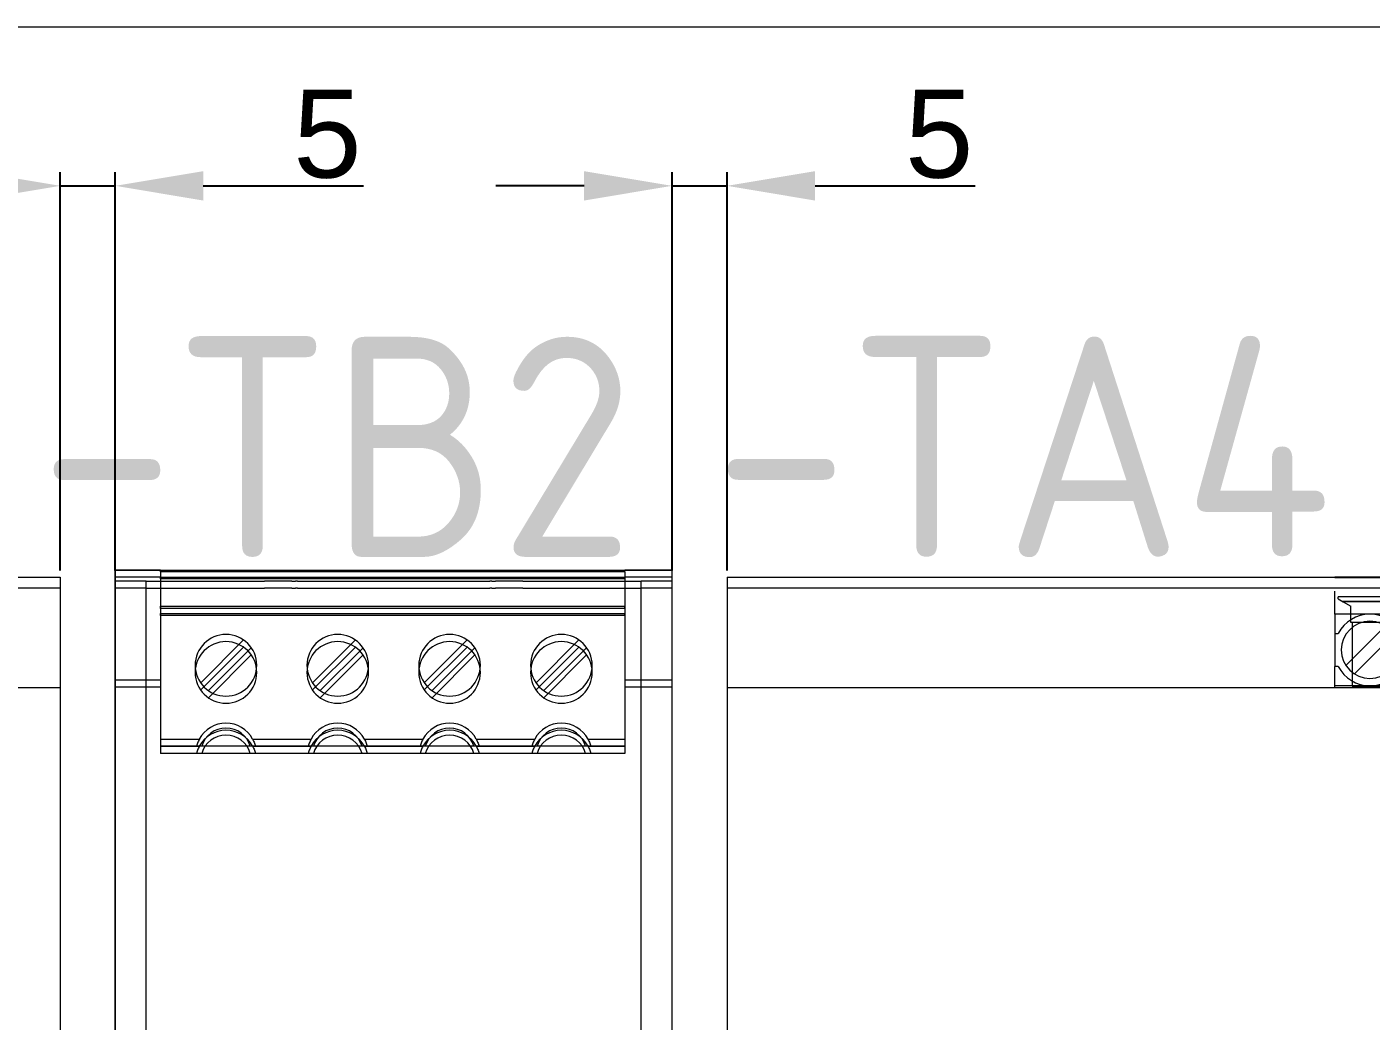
# Model space of a CAD drawing. Header units: millimetres. Extents: x 4134 to 7422, y 1400 to 3585.
# Drawn here: x 4723.1 to 4845.3, y 3290.5 to 3380.8 of the extents above; entities that cross this region are included whole.
import ezdxf
from ezdxf.enums import TextEntityAlignment as Align

# ---------------------------------------------------------------- set-up
doc = ezdxf.new("R2010")
doc.units = ezdxf.units.MM
doc.layers.add('000-PI-Oprema', color=30, linetype='Continuous', lineweight=5)
doc.layers.add('000-SI-Oprema', color=30, linetype='Continuous', lineweight=0)
doc.layers.add('002-PI-Kabelska kanalica', color=150, linetype='Continuous')
doc.styles.add('PI0', font='isocpeur.ttf', dxfattribs={"width": 0.9})
doc.styles.get("Standard").update_dxf_attribs({"font": 'arial.ttf'})
doc.dimstyles.new('ISO-25-lb', dxfattribs={"dimtxt": 8, "dimasz": 8, "dimexe": 1.25, "dimexo": 0.625, "dimtad": 1, "dimtxsty": 'Standard', "dimcen": 5, "dimadec": 0, "dimazin": 0, "dimtfac": 1, "dimtmove": 0, "dimatfit": 3, "dimfxl": 1, "dimarcsym": 0})

# ---------------------------------------------------------------- blocks, each defined once
blk = doc.blocks.new('*D633')
at = {"color": 0, "linetype": 'ByBlock', "lineweight": -2, "ltscale": 0.25, "transparency": 16777216}
for p, q in [((4726.13, 3331.4), (4726.13, 3367.59)), ((4731.13, 3331.4), (4731.13, 3367.59)), ((4718.13, 3366.34), (4710.13, 3366.34)), ((4726.13, 3366.34), (4731.13, 3366.34)), ((4739.13, 3366.34), (4753.68, 3366.34))]:
    blk.add_line(p, q, dxfattribs=at)
at = {"color": 0, "linetype": 'ByBlock', "ltscale": 0.25, "transparency": 16777216}
for points in [[(4718.13, 3367.67), (4718.13, 3365), (4726.13, 3366.34)], [(4739.13, 3367.67), (4739.13, 3365), (4731.13, 3366.34)]]:
    blk.add_solid(points, dxfattribs=at)
at = {"layer": 'Defpoints', "color": 0, "linetype": 'ByBlock', "ltscale": 0.25, "transparency": 16777216}
for p in [(4731.13, 3366.34), (4726.13, 3330.78), (4731.13, 3330.78)]:
    blk.add_point(p, dxfattribs=at)
at = {"color": 0, "linetype": 'ByBlock', "lineweight": 0, "ltscale": 0.25, "transparency": 16777216, "insert": (4750.41, 3371.03), "char_height": 8, "attachment_point": 5}
blk.add_mtext('5', dxfattribs=at)
blk = doc.blocks.new('*D634')
at = {"color": 0, "linetype": 'ByBlock', "lineweight": -2, "ltscale": 0.25, "transparency": 16777216}
for p, q in [((4781.73, 3331.4), (4781.73, 3367.59)), ((4786.73, 3331.4), (4786.73, 3367.59)), ((4773.73, 3366.34), (4765.73, 3366.34)), ((4781.73, 3366.34), (4786.73, 3366.34)), ((4794.73, 3366.34), (4809.28, 3366.34))]:
    blk.add_line(p, q, dxfattribs=at)
at = {"color": 0, "linetype": 'ByBlock', "ltscale": 0.25, "transparency": 16777216}
for points in [[(4773.73, 3367.67), (4773.73, 3365), (4781.73, 3366.34)], [(4794.73, 3367.67), (4794.73, 3365), (4786.73, 3366.34)]]:
    blk.add_solid(points, dxfattribs=at)
at = {"layer": 'Defpoints', "color": 0, "linetype": 'ByBlock', "ltscale": 0.25, "transparency": 16777216}
for p in [(4786.73, 3366.34), (4781.73, 3330.78), (4786.73, 3330.78)]:
    blk.add_point(p, dxfattribs=at)
at = {"color": 0, "linetype": 'ByBlock', "lineweight": 0, "ltscale": 0.25, "transparency": 16777216, "insert": (4806.01, 3371.03), "char_height": 8, "attachment_point": 5}
blk.add_mtext('5', dxfattribs=at)
blk = doc.blocks.new('QUINT_DIODE')
at = {"layer": '000-PI-Oprema', "color": 0, "linetype": 'ByBlock', "lineweight": 0}
for p, q in [((-50.6, 130.65), (-50.6, 130.65)), ((-46.5, 130.65), (-50.6, 130.65)), ((-50.6, 130.65), (-50.6, 120.65)), ((-50.6, 130.65), (-50.6, 130.65)), ((-46.5, 130), (-50.6, 130)), ((-50.6, 130), (-50.6, 120)), ((-50.6, 130), (-50.6, 130)), ((-50.6, 129.65), (-50.6, 129.65)), ((-47.8, 129.65), (-50.6, 129.65)), ((-50.6, 129.65), (-50.6, 129.65)), ((-47.8, 129.65), (-47.8, 129.65)), ((-47.8, 129.65), (-47.8, 129.65)), ((-47.8, 129.65), (-47.8, 129.65)), ((-47.8, 129.65), (-47.8, 129.65)), ((-47.8, 129.65), (-37.05, 129.65)), ((-47.8, 1.65), (-47.8, 129.65)), ((-46.5, 130.65), (-46.5, 130.65)), ((-46.5, 130.5), (-46.5, 130.65)), ((-46.5, 130.65), (-46.5, 130.65)), ((-46.5, 130.65), (-4.3, 130.65)), ((-46.5, 130.5), (-46.5, 130.5)), ((-46.5, 130.5), (-46.5, 127.36)), ((-46.5, 130.5), (-46.5, 130.5)), ((-4.3, 130.5), (-46.5, 130.5)), ((-46.5, 129.85), (-46.5, 130)), ((-46.5, 130), (-46.5, 130)), ((-46.5, 130), (-4.3, 130)), ((-46.5, 129.85), (-46.5, 129.85)), ((-46.5, 129.85), (-46.5, 126.71)), ((-46.5, 129.85), (-46.5, 129.85)), ((-4.3, 129.85), (-46.5, 129.85)), ((-45.12, 130.5), (-45.12, 130.5)), ((-45.12, 130.5), (-45.12, 130.5)), ((-45.12, 129.85), (-45.12, 129.85)), ((-40.8, 129.65), (-40.8, 129.65)), ((-38.55, 129.65), (-38.55, 129.65)), ((-37.05, 129.65), (-37.05, 129.65)), ((-37.05, 129.65), (-37.05, 129.65)), ((-34.55, 129.65), (-37.05, 129.65)), ((-37.05, 129.65), (-37.05, 129.65)), ((-35.96, 130.5), (-35.96, 130.5)), ((-35.96, 130.5), (-35.96, 130.5)), ((-35.96, 129.85), (-35.96, 129.85)), ((-34.96, 130.5), (-34.96, 130.5)), ((-34.96, 130.5), (-34.96, 130.5)), ((-34.96, 129.85), (-34.96, 129.85)), ((-34.55, 129.65), (-34.55, 129.65)), ((-34.55, 129.65), (-34.55, 129.65)), ((-34.55, 129.65), (-34.22, 129.65)), ((-34.55, 129.65), (-34.55, 129.65)), ((-34.05, 129.65), (-34.22, 129.65)), ((-34.05, 129.65), (-32.85, 129.65)), ((-32.85, 129.65), (-32.7, 129.65)), ((-32.8, 129.65), (-32.8, 129.65)), ((-32.7, 129.65), (-32.15, 129.65)), ((-32.15, 129.65), (-32.15, 129.65)), ((-32.15, 129.65), (-18.45, 129.65)), ((-26.55, 129.65), (-26.55, 129.65)), ((-26.05, 130.5), (-26.05, 130.5)), ((-26.05, 130.5), (-26.05, 130.5)), ((-26.05, 129.85), (-26.05, 129.85)), ((-24.8, 130.5), (-24.8, 130.5)), ((-24.8, 130.5), (-24.8, 130.5)), ((-24.8, 129.85), (-24.8, 129.85)), ((-24.05, 129.65), (-24.05, 129.65)), ((-18.45, 129.65), (-18.45, 129.65)), ((-18.45, 129.65), (-17.89, 129.65)), ((-17.89, 129.65), (-17.75, 129.65)), ((-17.8, 129.65), (-17.8, 129.65)), ((-17.75, 129.65), (-16.55, 129.65)), ((-16.38, 129.65), (-16.55, 129.65)), ((-16.38, 129.65), (-16.05, 129.65)), ((-16.05, 129.65), (-16.05, 129.65)), ((-13.55, 129.65), (-16.05, 129.65)), ((-16.05, 129.65), (-16.05, 129.65)), ((-16.05, 129.65), (-16.05, 129.65)), ((-15.64, 130.5), (-15.64, 130.5)), ((-15.64, 130.5), (-15.64, 130.5)), ((-15.64, 129.85), (-15.64, 129.85)), ((-14.64, 130.5), (-14.64, 130.5)), ((-14.64, 130.5), (-14.64, 130.5)), ((-14.64, 129.85), (-14.64, 129.85)), ((-13.55, 129.65), (-13.55, 129.65)), ((-13.55, 129.65), (-13.55, 129.65)), ((-13.55, 129.65), (-13.55, 129.65)), ((-13.55, 129.65), (-2.8, 129.65)), ((-12.05, 129.65), (-12.05, 129.65)), ((-9.8, 129.65), (-9.8, 129.65)), ((-5.73, 130.5), (-5.73, 130.5)), ((-5.73, 130.5), (-5.73, 130.5)), ((-5.73, 129.85), (-5.73, 129.85)), ((-4.3, 130.65), (-4.3, 130.65)), ((-4.3, 130.5), (-4.3, 130.65)), ((-4.3, 130.65), (-4.3, 130.65)), ((0, 130.65), (-4.3, 130.65)), ((-4.3, 130.5), (-4.3, 130.5)), ((-4.3, 130.5), (-4.3, 127.36)), ((-4.3, 130.5), (-4.3, 130.5)), ((-4.3, 129.85), (-4.3, 130)), ((-4.3, 130), (-4.3, 130)), ((0, 130), (-4.3, 130)), ((-4.3, 129.85), (-4.3, 129.85)), ((-4.3, 129.85), (-4.3, 126.71)), ((-4.3, 129.85), (-4.3, 129.85)), ((-2.8, 129.65), (-2.8, 129.65)), ((-2.8, 129.65), (-2.8, 129.65)), ((-2.8, 129.65), (-2.8, 129.65)), ((0, 129.65), (-2.8, 129.65)), ((-2.8, 129.65), (-2.8, 129.65)), ((-2.8, 1.65), (-2.8, 129.65)), ((0, 130.65), (0, 130.65)), ((0, 120.65), (0, 130.65)), ((0, 130.65), (0, 130.65)), ((0, 120.65), (0, 130.65)), ((0, 130), (0, 130)), ((0, 120), (0, 130)), ((0, 129.65), (0, 129.65)), ((0, 129.65), (0, 129.65)), ((-47.8, 129), (-50.6, 129)), ((-50.6, 129), (-50.6, 129)), ((-47.8, 129), (-47.8, 129)), ((-47.8, 129), (-47.8, 129)), ((-47.8, 129), (-47.8, 129)), ((-47.8, 1), (-47.8, 129)), ((-47.8, 129), (-47.8, 129)), ((-47.8, 129), (-37.05, 129)), ((-40.8, 129), (-40.8, 129)), ((-38.55, 129), (-38.55, 129)), ((-37.05, 129), (-37.05, 129)), ((-37.05, 129), (-37.05, 129)), ((-34.55, 129), (-37.05, 129)), ((-37.05, 129), (-37.05, 129)), ((-34.55, 129), (-34.55, 129)), ((-34.55, 129), (-34.55, 129)), ((-34.55, 129), (-34.22, 129)), ((-34.55, 129), (-34.55, 129)), ((-34.05, 129), (-34.22, 129)), ((-34.05, 129), (-32.85, 129)), ((-32.85, 129), (-32.7, 129)), ((-32.8, 129), (-32.8, 129)), ((-32.7, 129), (-32.15, 129)), ((-32.15, 129), (-32.15, 129)), ((-32.15, 129), (-18.45, 129)), ((-26.55, 129), (-26.55, 129)), ((-24.05, 129), (-24.05, 129)), ((-18.45, 129), (-18.45, 129)), ((-18.45, 129), (-17.89, 129)), ((-17.89, 129), (-17.75, 129)), ((-17.8, 129), (-17.8, 129)), ((-17.75, 129), (-16.55, 129)), ((-16.38, 129), (-16.55, 129)), ((-16.38, 129), (-16.05, 129)), ((-16.05, 129), (-16.05, 129)), ((-13.55, 129), (-16.05, 129)), ((-16.05, 129), (-16.05, 129)), ((-16.05, 129), (-16.05, 129)), ((-13.55, 129), (-13.55, 129)), ((-13.55, 129), (-13.55, 129)), ((-13.55, 129), (-13.55, 129)), ((-13.55, 129), (-2.8, 129)), ((-12.05, 129), (-12.05, 129)), ((-9.8, 129), (-9.8, 129)), ((-2.8, 129), (-2.8, 129)), ((-2.8, 129), (-2.8, 129)), ((-2.8, 129), (-2.8, 129)), ((0, 129), (-2.8, 129)), ((-2.8, 1), (-2.8, 129)), ((-2.8, 129), (-2.8, 129)), ((0, 129), (0, 129)), ((-46.5, 127.16), (-46.5, 127.36)), ((-46.5, 127.36), (-4.3, 127.36)), ((-4.3, 127.16), (-46.5, 127.16)), ((-46.5, 127.16), (-46.5, 120.65)), ((-4.3, 127.16), (-4.3, 127.36)), ((-4.3, 127.16), (-4.3, 120.65)), ((-46.5, 126.51), (-46.5, 126.71)), ((-46.5, 126.71), (-4.3, 126.71)), ((-4.3, 126.51), (-46.5, 126.51)), ((-46.5, 126.51), (-46.5, 120)), ((-4.3, 126.51), (-4.3, 126.71)), ((-4.3, 126.51), (-4.3, 120)), ((-38.94, 124.3), (-42.84, 120.41)), ((-38.94, 123.65), (-42.84, 119.76)), ((-38.24, 123.59), (-42.13, 119.7)), ((-38.94, 124.3), (-38.94, 124.3)), ((-38.94, 123.65), (-38.94, 123.65)), ((-38.24, 123.59), (-38.24, 123.59)), ((-28.78, 124.3), (-32.68, 120.41)), ((-28.78, 123.65), (-32.68, 119.76)), ((-28.08, 123.59), (-31.97, 119.7)), ((-28.78, 124.3), (-28.78, 124.3)), ((-28.78, 123.65), (-28.78, 123.65)), ((-28.08, 123.59), (-28.08, 123.59)), ((-18.62, 124.3), (-22.52, 120.41)), ((-18.62, 123.65), (-22.52, 119.76)), ((-17.92, 123.59), (-21.81, 119.7)), ((-18.62, 124.3), (-18.62, 124.3)), ((-18.62, 123.65), (-18.62, 123.65)), ((-17.92, 123.59), (-17.92, 123.59)), ((-8.46, 124.3), (-12.36, 120.41)), ((-8.46, 123.65), (-12.36, 119.76)), ((-7.76, 123.59), (-11.65, 119.7)), ((-8.46, 124.3), (-8.46, 124.3)), ((-8.46, 123.65), (-8.46, 123.65)), ((-7.76, 123.59), (-7.76, 123.59)), ((-38.24, 122.94), (-42.13, 119.05)), ((-38.24, 122.94), (-38.24, 122.94)), ((-28.08, 122.94), (-31.97, 119.05)), ((-28.08, 122.94), (-28.08, 122.94)), ((-17.92, 122.94), (-21.81, 119.05)), ((-17.92, 122.94), (-17.92, 122.94)), ((-7.76, 122.94), (-11.65, 119.05)), ((-7.76, 122.94), (-7.76, 122.94)), ((-43.34, 122), (-43.34, 122)), ((-43.34, 121.35), (-43.34, 121.35)), ((-37.74, 122), (-37.74, 122)), ((-37.74, 121.35), (-37.74, 121.35)), ((-33.18, 122), (-33.18, 122)), ((-33.18, 121.35), (-33.18, 121.35)), ((-27.58, 122), (-27.58, 122)), ((-27.58, 121.35), (-27.58, 121.35)), ((-23.02, 122), (-23.02, 122)), ((-23.02, 121.35), (-23.02, 121.35)), ((-17.42, 122), (-17.42, 122)), ((-17.42, 121.35), (-17.42, 121.35)), ((-12.86, 122), (-12.86, 122)), ((-12.86, 121.35), (-12.86, 121.35)), ((-7.26, 122), (-7.26, 122)), ((-7.26, 121.35), (-7.26, 121.35)), ((-46.5, 120.65), (-50.6, 120.65)), ((-50.6, 120.65), (-50.6, 120.65)), ((-50.6, 120.65), (-50.6, 16.65)), ((-46.5, 120), (-50.6, 120)), ((-50.6, 120), (-50.6, 16)), ((-50.6, 120), (-50.6, 120)), ((-46.5, 120.65), (-46.5, 120.65)), ((-46.5, 120.65), (-46.5, 120.65)), ((-46.5, 120.65), (-46.5, 114.65)), ((-46.5, 120), (-46.5, 114)), ((-46.5, 120), (-46.5, 120)), ((-46.5, 120), (-46.5, 120)), ((-42.84, 120.41), (-42.84, 120.41)), ((-42.84, 119.76), (-42.84, 119.76)), ((-32.68, 120.41), (-32.68, 120.41)), ((-32.68, 119.76), (-32.68, 119.76)), ((-22.52, 120.41), (-22.52, 120.41)), ((-22.52, 119.76), (-22.52, 119.76)), ((-12.36, 120.41), (-12.36, 120.41)), ((-12.36, 119.76), (-12.36, 119.76)), ((-4.3, 120.65), (-4.3, 120.65)), ((0, 120.65), (-4.3, 120.65)), ((-4.3, 120.65), (-4.3, 120.65)), ((-4.3, 120.65), (-4.3, 114.65)), ((-4.3, 120), (-4.3, 120)), ((0, 120), (-4.3, 120)), ((-4.3, 120), (-4.3, 114)), ((-4.3, 120), (-4.3, 120)), ((0, 120.65), (0, 120.65)), ((0, 16.65), (0, 120.65)), ((0, 120.65), (0, 120.65)), ((0, 16.65), (0, 120.65)), ((0, 120), (0, 120)), ((0, 16), (0, 120)), ((-42.13, 119.7), (-42.13, 119.7)), ((-42.13, 119.05), (-42.13, 119.05)), ((-31.97, 119.7), (-31.97, 119.7)), ((-31.97, 119.05), (-31.97, 119.05)), ((-21.81, 119.7), (-21.81, 119.7)), ((-21.81, 119.05), (-21.81, 119.05)), ((-11.65, 119.7), (-11.65, 119.7)), ((-11.65, 119.05), (-11.65, 119.05)), ((-46.5, 115.3), (-42.96, 115.3)), ((-43.16, 114.84), (-43.19, 114.75)), ((-43.13, 114.94), (-43.16, 114.84)), ((-43.09, 115.03), (-43.13, 114.94)), ((-43.05, 115.12), (-43.09, 115.03)), ((-43.01, 115.21), (-43.05, 115.12)), ((-42.96, 115.3), (-43.01, 115.21)), ((-38.12, 115.3), (-32.8, 115.3)), ((-38.12, 115.3), (-38.07, 115.21)), ((-38.07, 115.21), (-38.03, 115.12)), ((-38.03, 115.12), (-37.99, 115.03)), ((-37.99, 115.03), (-37.95, 114.94)), ((-37.95, 114.94), (-37.92, 114.84)), ((-37.92, 114.84), (-37.89, 114.75)), ((-33, 114.84), (-33.03, 114.75)), ((-32.97, 114.94), (-33, 114.84)), ((-32.93, 115.03), (-32.97, 114.94)), ((-32.89, 115.12), (-32.93, 115.03)), ((-32.85, 115.21), (-32.89, 115.12)), ((-32.8, 115.3), (-32.85, 115.21)), ((-27.96, 115.3), (-22.64, 115.3)), ((-27.96, 115.3), (-27.91, 115.21)), ((-27.91, 115.21), (-27.87, 115.12)), ((-27.87, 115.12), (-27.83, 115.03)), ((-27.83, 115.03), (-27.79, 114.94)), ((-27.79, 114.94), (-27.76, 114.84)), ((-27.76, 114.84), (-27.73, 114.75)), ((-22.84, 114.84), (-22.87, 114.75)), ((-22.81, 114.94), (-22.84, 114.84)), ((-22.77, 115.03), (-22.81, 114.94)), ((-22.73, 115.12), (-22.77, 115.03)), ((-22.69, 115.21), (-22.73, 115.12)), ((-22.64, 115.3), (-22.69, 115.21)), ((-17.8, 115.3), (-12.48, 115.3)), ((-17.8, 115.3), (-17.75, 115.21)), ((-17.75, 115.21), (-17.71, 115.12)), ((-17.71, 115.12), (-17.67, 115.03)), ((-17.67, 115.03), (-17.63, 114.94)), ((-17.63, 114.94), (-17.6, 114.84)), ((-17.6, 114.84), (-17.57, 114.75)), ((-12.68, 114.84), (-12.71, 114.75)), ((-12.65, 114.94), (-12.68, 114.84)), ((-12.61, 115.03), (-12.65, 114.94)), ((-12.57, 115.12), (-12.61, 115.03)), ((-12.53, 115.21), (-12.57, 115.12)), ((-12.48, 115.3), (-12.53, 115.21)), ((-7.64, 115.3), (-4.3, 115.3)), ((-7.64, 115.3), (-7.59, 115.21)), ((-7.59, 115.21), (-7.55, 115.12)), ((-7.55, 115.12), (-7.51, 115.03)), ((-7.51, 115.03), (-7.47, 114.94)), ((-7.47, 114.94), (-7.44, 114.84)), ((-7.44, 114.84), (-7.41, 114.75)), ((-46.5, 114.65), (-42.96, 114.65)), ((-4.3, 114.65), (-46.5, 114.65)), ((-46.5, 114.65), (-46.5, 114.65)), ((-4.3, 114), (-46.5, 114)), ((-46.5, 114), (-46.5, 114)), ((-43.19, 114.75), (-43.21, 114.65)), ((-43.21, 114.65), (-43.21, 114.65)), ((-43.19, 114.1), (-43.21, 114)), ((-43.21, 114), (-43.21, 114)), ((-43.16, 114.19), (-43.19, 114.1)), ((-43.13, 114.29), (-43.16, 114.19)), ((-43.09, 114.38), (-43.13, 114.29)), ((-43.05, 114.47), (-43.09, 114.38)), ((-43.01, 114.56), (-43.05, 114.47)), ((-42.96, 114.65), (-43.01, 114.56)), ((-38.12, 114.65), (-32.8, 114.65)), ((-38.12, 114.65), (-38.07, 114.56)), ((-38.07, 114.56), (-38.03, 114.47)), ((-38.03, 114.47), (-37.99, 114.38)), ((-37.99, 114.38), (-37.95, 114.29)), ((-37.95, 114.29), (-37.92, 114.19)), ((-37.92, 114.19), (-37.89, 114.1)), ((-37.89, 114.75), (-37.87, 114.65)), ((-37.89, 114.1), (-37.87, 114)), ((-37.87, 114.65), (-37.87, 114.65)), ((-37.87, 114), (-37.87, 114)), ((-33.03, 114.75), (-33.05, 114.65)), ((-33.05, 114.65), (-33.05, 114.65)), ((-33.03, 114.1), (-33.05, 114)), ((-33.05, 114), (-33.05, 114)), ((-33, 114.19), (-33.03, 114.1)), ((-32.97, 114.29), (-33, 114.19)), ((-32.93, 114.38), (-32.97, 114.29)), ((-32.89, 114.47), (-32.93, 114.38)), ((-32.85, 114.56), (-32.89, 114.47)), ((-32.8, 114.65), (-32.85, 114.56)), ((-27.96, 114.65), (-22.64, 114.65)), ((-27.96, 114.65), (-27.91, 114.56)), ((-27.91, 114.56), (-27.87, 114.47)), ((-27.87, 114.47), (-27.83, 114.38)), ((-27.83, 114.38), (-27.79, 114.29)), ((-27.79, 114.29), (-27.76, 114.19)), ((-27.76, 114.19), (-27.73, 114.1)), ((-27.73, 114.75), (-27.71, 114.65)), ((-27.73, 114.1), (-27.71, 114)), ((-27.71, 114.65), (-27.71, 114.65)), ((-27.71, 114), (-27.71, 114)), ((-22.87, 114.75), (-22.89, 114.65)), ((-22.89, 114.65), (-22.89, 114.65)), ((-22.87, 114.1), (-22.89, 114)), ((-22.89, 114), (-22.89, 114)), ((-22.84, 114.19), (-22.87, 114.1)), ((-22.81, 114.29), (-22.84, 114.19)), ((-22.77, 114.38), (-22.81, 114.29)), ((-22.73, 114.47), (-22.77, 114.38)), ((-22.69, 114.56), (-22.73, 114.47)), ((-22.64, 114.65), (-22.69, 114.56)), ((-17.8, 114.65), (-12.48, 114.65)), ((-17.8, 114.65), (-17.75, 114.56)), ((-17.75, 114.56), (-17.71, 114.47)), ((-17.71, 114.47), (-17.67, 114.38)), ((-17.67, 114.38), (-17.63, 114.29)), ((-17.63, 114.29), (-17.6, 114.19)), ((-17.6, 114.19), (-17.57, 114.1)), ((-17.57, 114.75), (-17.55, 114.65)), ((-17.57, 114.1), (-17.55, 114)), ((-17.55, 114.65), (-17.55, 114.65)), ((-17.55, 114), (-17.55, 114)), ((-12.71, 114.75), (-12.73, 114.65)), ((-12.73, 114.65), (-12.73, 114.65)), ((-12.71, 114.1), (-12.73, 114)), ((-12.73, 114), (-12.73, 114)), ((-12.68, 114.19), (-12.71, 114.1)), ((-12.65, 114.29), (-12.68, 114.19)), ((-12.61, 114.38), (-12.65, 114.29)), ((-12.57, 114.47), (-12.61, 114.38)), ((-12.53, 114.56), (-12.57, 114.47)), ((-12.48, 114.65), (-12.53, 114.56)), ((-7.64, 114.65), (-4.3, 114.65)), ((-7.64, 114.65), (-7.59, 114.56)), ((-7.59, 114.56), (-7.55, 114.47)), ((-7.55, 114.47), (-7.51, 114.38)), ((-7.51, 114.38), (-7.47, 114.29)), ((-7.47, 114.29), (-7.44, 114.19)), ((-7.44, 114.19), (-7.41, 114.1)), ((-7.41, 114.75), (-7.39, 114.65)), ((-7.41, 114.1), (-7.39, 114)), ((-7.39, 114.65), (-7.39, 114.65)), ((-7.39, 114), (-7.39, 114)), ((-4.3, 114.65), (-4.3, 114.65)), ((-4.3, 114), (-4.3, 114))]:
    blk.add_line(p, q, dxfattribs=at)
blk.add_lwpolyline([(-37.99, 0.65), (-50.6, 0.65), (-50.6, 0.65), (-50.6, 16.65), (-50.6, 120.65), (-50.6, 120.65), (-50.6, 130.65), (-46.5, 130.65), (-4.3, 130.65), (0, 130.65)], dxfattribs=at)
for points in [[(-46.5, 130.5), (-46.5, 130.5)], [(-4.3, 130.5), (-4.3, 130.5)]]:
    blk.add_lwpolyline(points, close=True, dxfattribs=at)
for centre, radius, start, end in [((-40.54, 122), 2.8, 0, 180), ((-30.38, 122), 2.8, 0, 180), ((-20.22, 122), 2.8, 0, 180), ((-10.06, 122), 2.8, 0, 180), ((-40.54, 121.35), 2.8, 0, 180), ((-30.38, 121.35), 2.8, 0, 180), ((-20.22, 121.35), 2.8, 0, 180), ((-10.06, 121.35), 2.8, 0, 180), ((-40.54, 122), 2.8, 180, 0), ((-40.54, 121.35), 2.8, 180, 0), ((-30.38, 122), 2.8, 180, 0), ((-30.38, 121.35), 2.8, 180, 0), ((-20.22, 122), 2.8, 180, 0), ((-20.22, 121.35), 2.8, 180, 0), ((-10.06, 122), 2.8, 180, 0), ((-10.06, 121.35), 2.8, 180, 0), ((-40.54, 114), 2.75, 28.1739, 151.826), ((-40.54, 113.35), 2.75, 28.1739, 151.826), ((-40.54, 114), 2.3, 16.416, 163.584), ((-30.38, 114), 2.75, 28.1739, 151.826), ((-30.38, 113.35), 2.75, 28.1739, 151.826), ((-30.38, 114), 2.3, 16.416, 163.584), ((-20.22, 114), 2.75, 28.1739, 151.826), ((-20.22, 113.35), 2.75, 28.1739, 151.826), ((-20.22, 114), 2.3, 16.416, 163.584), ((-10.06, 114), 2.75, 28.1739, 151.826), ((-10.06, 113.35), 2.75, 28.1739, 151.826), ((-10.06, 114), 2.3, 16.416, 163.584), ((-40.54, 113.35), 2.3, 16.416, 163.584), ((-30.38, 113.35), 2.3, 16.416, 163.584), ((-20.22, 113.35), 2.3, 16.416, 163.584), ((-10.06, 113.35), 2.3, 16.416, 163.584)]:
    blk.add_arc(centre, radius, start, end, dxfattribs=at)
blk = doc.blocks.new('PXC.2866776')
at = {"layer": '000-PI-Oprema', "color": 0, "linetype": 'ByBlock', "lineweight": 0}
for p, q in [((47937.91, 24983.75), (47937.91, 24973.75)), ((47937.91, 24983.75), (47937.91, 24983.75)), ((47937.91, 24983.75), (47993.16, 24983.75)), ((47940.41, 24983.75), (47940.41, 24983.75)), ((47940.41, 24983.75), (47940.41, 24983.75)), ((47940.41, 24983.75), (47940.41, 24983.75)), ((47940.41, 24983.75), (47940.41, 24983.75)), ((47940.41, 24983.75), (47940.41, 24983.75)), ((47940.41, 24983.75), (47940.41, 24983.75)), ((47940.41, 24983.75), (47940.41, 24983.75)), ((47940.41, 24983.75), (47940.41, 24983.75)), ((47940.41, 24983.75), (47940.41, 24983.75)), ((47940.41, 24983.75), (47940.41, 24983.75)), ((47940.41, 24983.75), (47940.41, 24983.75)), ((47940.41, 24983.75), (47940.41, 24983.75)), ((47940.41, 24983.75), (47940.41, 24983.75)), ((47940.41, 24983.75), (47940.41, 24983.75)), ((47990.65, 24983.75), (47990.65, 24983.75)), ((47990.65, 24983.75), (47990.65, 24983.75)), ((47993.16, 24983.75), (47993.16, 24983.75)), ((48018.56, 24983.75), (47993.16, 24983.75)), ((47993.16, 24983.72), (47993.16, 24983.72)), ((47993.16, 24983.72), (48018.56, 24983.72)), ((47993.46, 24983.72), (47993.46, 24983.72)), ((48018.56, 24983.75), (48027.91, 24983.75)), ((48025.41, 24983.75), (48025.41, 24983.75)), ((48025.41, 24983.75), (48025.41, 24983.75)), ((48025.41, 24983.75), (48025.41, 24983.75)), ((48025.41, 24983.75), (48025.41, 24983.75)), ((48025.41, 24983.75), (48025.41, 24983.75)), ((48025.41, 24983.75), (48025.41, 24983.75)), ((48025.41, 24983.75), (48025.41, 24983.75)), ((48025.41, 24983.75), (48025.41, 24983.75)), ((48025.41, 24983.75), (48025.41, 24983.75)), ((48025.41, 24983.75), (48025.41, 24983.75)), ((48025.41, 24983.75), (48025.41, 24983.75)), ((48025.41, 24983.75), (48025.41, 24983.75)), ((48027.91, 24983.75), (48027.91, 24983.75)), ((48027.91, 24983.75), (48027.91, 24973.75)), ((47937.91, 24982.75), (47937.91, 24982.75)), ((48027.91, 24982.75), (47937.91, 24982.75)), ((47993.16, 24980.41), (47993.16, 24982.48)), ((48027.91, 24982.75), (48027.91, 24982.75)), ((47993.46, 24981.79), (47993.46, 24981.96)), ((47999.01, 24981.96), (47993.46, 24981.96)), ((47993.46, 24981.79), (47993.46, 24981.79)), ((47993.46, 24981.79), (47993.92, 24981.52)), ((47998.81, 24981.55), (47993.87, 24981.55)), ((47993.92, 24981.52), (47994.61, 24981.12)), ((47998.76, 24981.52), (47993.92, 24981.52)), ((47994.61, 24981.12), (47994.61, 24981.12)), ((47994.61, 24979.65), (47994.61, 24981.12)), ((48018.56, 24980.41), (47993.16, 24980.41)), ((47993.16, 24980.41), (47993.16, 24978.65)), ((47993.16, 24978.65), (47993.16, 24975.65)), ((47993.16, 24978.65), (47993.16, 24978.65)), ((47993.16, 24978.65), (47993.46, 24978.65)), ((47993.46, 24978.65), (47993.46, 24978.65)), ((47994.15, 24975.74), (47997.75, 24979.34)), ((47994.61, 24979.65), (47994.61, 24979.65)), ((47998.06, 24979.65), (47994.61, 24979.65)), ((47994.74, 24979.65), (47994.74, 24973.85)), ((47994.74, 24979.65), (47994.74, 24979.65)), ((47998.52, 24978.56), (47994.93, 24974.97)), ((47993.74, 24977.15), (47993.74, 24977.15)), ((47993.16, 24975.65), (47993.16, 24975.65)), ((47993.16, 24973.9), (47993.16, 24975.65)), ((47993.46, 24975.65), (47993.16, 24975.65)), ((47993.46, 24975.65), (47993.46, 24975.65)), ((47994.15, 24975.74), (47994.15, 24975.74)), ((47993.16, 24973.75), (47993.16, 24973.9)), ((47996.34, 24973.9), (47993.16, 24973.9)), ((47994.74, 24973.85), (47994.74, 24973.85)), ((47994.74, 24973.85), (47997.94, 24973.85)), ((47994.93, 24974.97), (47994.93, 24974.97)), ((48002.69, 24973.9), (47996.34, 24973.9)), ((47937.91, 24973.75), (47937.91, 24973.75)), ((47937.91, 24973.75), (48027.91, 24973.75)), ((47940.41, 24973.75), (47940.41, 24973.75)), ((47946.41, 24973.75), (47946.41, 24973.75)), ((47947.41, 24973.75), (47947.41, 24973.75)), ((47953.41, 24973.75), (47953.41, 24973.75)), ((47954.41, 24973.75), (47954.41, 24973.75)), ((47960.41, 24973.75), (47960.41, 24973.75)), ((47961.41, 24973.75), (47961.41, 24973.75)), ((47967.41, 24973.75), (47967.41, 24973.75)), ((47968.41, 24973.75), (47968.41, 24973.75)), ((47974.41, 24973.75), (47974.41, 24973.75)), ((47975.41, 24973.75), (47975.41, 24973.75)), ((47981.41, 24973.75), (47981.41, 24973.75)), ((47982.41, 24973.75), (47982.41, 24973.75)), ((47988.41, 24973.75), (47988.41, 24973.75)), ((47993.16, 24973.75), (47993.16, 24973.75)), ((48027.91, 24973.75), (48027.91, 24973.75)), ((48027.91, 24973.75), (48027.91, 24869.75))]:
    blk.add_line(p, q, dxfattribs=at)
for radius, start, end in [(3.25, 90, 152.5136), (3.25, 27.4864, 90), (2.6, 0, 180), (2.6, 180, 0), (3.25, 207.4864, 270), (3.25, 270, 332.5136)]:
    blk.add_arc((47996.34, 24977.15), radius, start, end, dxfattribs=at)
at = {"layer": '000-SI-Oprema', "color": 0, "linetype": 'ByBlock', "lineweight": 0}
for p, q in [((47937.91, 24983.75), (47937.91, 24983.75)), ((47937.91, 24983.75), (47937.91, 24973.75)), ((47937.91, 24983.75), (47937.91, 24983.75)), ((47937.91, 24983.75), (47937.91, 24983.75)), ((47937.91, 24983.75), (48027.91, 24983.75)), ((47937.91, 24983.75), (47937.91, 24983.75)), ((48025.41, 24983.75), (48025.41, 24983.75)), ((48025.41, 24983.75), (48025.41, 24983.75)), ((48025.41, 24983.75), (48025.41, 24983.75)), ((48025.41, 24983.75), (48025.41, 24983.75)), ((48025.41, 24983.75), (48025.41, 24983.75)), ((48025.41, 24983.75), (48025.41, 24983.75)), ((48025.41, 24983.75), (48025.41, 24983.75)), ((48025.41, 24983.75), (48025.41, 24983.75)), ((48025.41, 24983.75), (48025.41, 24983.75)), ((48025.41, 24983.75), (48025.41, 24983.75)), ((48025.41, 24983.75), (48025.41, 24983.75)), ((48025.41, 24983.75), (48025.41, 24983.75)), ((48025.41, 24983.75), (48025.41, 24983.75)), ((48025.41, 24983.75), (48025.41, 24983.75)), ((48025.41, 24983.75), (48025.41, 24983.75)), ((48025.41, 24983.75), (48025.41, 24983.75)), ((48025.41, 24983.75), (48025.41, 24983.75)), ((48025.41, 24983.75), (48025.41, 24983.75)), ((48025.41, 24983.75), (48025.41, 24983.75)), ((48025.41, 24983.75), (48025.41, 24983.75)), ((48025.41, 24983.75), (48025.41, 24983.75)), ((48025.41, 24983.75), (48025.41, 24983.75)), ((48027.91, 24983.75), (48027.91, 24983.75)), ((48027.91, 24983.75), (48027.91, 24973.75)), ((47937.91, 24982.75), (47937.91, 24982.75)), ((47937.91, 24982.75), (47937.91, 24982.75)), ((48027.91, 24982.75), (47937.91, 24982.75)), ((47993.16, 24980.41), (47993.16, 24982.48)), ((48027.91, 24982.75), (48027.91, 24982.75)), ((48027.91, 24982.75), (48027.91, 24982.75)), ((47993.46, 24981.79), (47993.46, 24981.96)), ((47999.01, 24981.96), (47993.46, 24981.96)), ((47993.46, 24981.79), (47993.46, 24981.79)), ((47993.46, 24981.79), (47993.92, 24981.52)), ((47998.81, 24981.55), (47993.87, 24981.55)), ((47993.92, 24981.52), (47994.61, 24981.12)), ((47998.76, 24981.52), (47993.92, 24981.52)), ((47994.61, 24981.12), (47994.61, 24981.12)), ((47994.61, 24979.65), (47994.61, 24981.12)), ((48018.56, 24980.41), (47993.16, 24980.41)), ((47993.16, 24980.41), (47993.16, 24978.65)), ((47993.16, 24978.65), (47993.16, 24975.65)), ((47993.16, 24978.65), (47993.16, 24978.65)), ((47993.16, 24978.65), (47993.46, 24978.65)), ((47993.46, 24978.65), (47993.46, 24978.65)), ((47994.15, 24975.74), (47997.75, 24979.34)), ((47994.61, 24979.65), (47994.61, 24979.65)), ((47998.06, 24979.65), (47994.61, 24979.65)), ((47994.74, 24979.65), (47994.74, 24973.85)), ((47994.74, 24979.65), (47994.74, 24979.65)), ((47998.52, 24978.56), (47994.93, 24974.97)), ((47993.74, 24977.15), (47993.74, 24977.15)), ((47993.16, 24975.65), (47993.16, 24975.65)), ((47993.16, 24973.9), (47993.16, 24975.65)), ((47993.46, 24975.65), (47993.16, 24975.65)), ((47993.46, 24975.65), (47993.46, 24975.65)), ((47994.15, 24975.74), (47994.15, 24975.74)), ((47993.16, 24973.75), (47993.16, 24973.9)), ((47996.34, 24973.9), (47993.16, 24973.9)), ((47994.74, 24973.85), (47994.74, 24973.85)), ((47994.74, 24973.85), (47997.94, 24973.85)), ((47994.93, 24974.97), (47994.93, 24974.97)), ((48002.69, 24973.9), (47996.34, 24973.9)), ((47937.91, 24973.75), (47937.91, 24973.75)), ((47937.91, 24973.75), (47937.91, 24973.75)), ((47937.91, 24973.75), (48027.91, 24973.75)), ((47937.91, 24973.75), (47937.91, 24869.75)), ((47940.41, 24973.75), (47940.41, 24973.75)), ((47946.41, 24973.75), (47946.41, 24973.75)), ((47947.41, 24973.75), (47947.41, 24973.75)), ((47953.41, 24973.75), (47953.41, 24973.75)), ((47954.41, 24973.75), (47954.41, 24973.75)), ((47960.41, 24973.75), (47960.41, 24973.75)), ((47961.41, 24973.75), (47961.41, 24973.75)), ((47967.41, 24973.75), (47967.41, 24973.75)), ((47968.41, 24973.75), (47968.41, 24973.75)), ((47974.41, 24973.75), (47974.41, 24973.75)), ((47975.41, 24973.75), (47975.41, 24973.75)), ((47981.41, 24973.75), (47981.41, 24973.75)), ((47982.41, 24973.75), (47982.41, 24973.75)), ((47988.41, 24973.75), (47988.41, 24973.75)), ((47993.16, 24973.75), (47993.16, 24973.75)), ((48027.91, 24973.75), (48027.91, 24973.75)), ((48027.91, 24973.75), (48027.91, 24869.75))]:
    blk.add_line(p, q, dxfattribs=at)
for points in [[(47937.91, 24983.75), (47937.91, 24983.75)], [(48025.41, 24983.75), (48025.41, 24983.75)]]:
    blk.add_lwpolyline(points, close=True, dxfattribs=at)
for radius, start, end in [(3.25, 90, 152.5136), (3.25, 27.4864, 90), (2.6, 0, 180), (2.6, 180, 0), (3.25, 207.4864, 270), (3.25, 270, 332.5136)]:
    blk.add_arc((47996.34, 24977.15), radius, start, end, dxfattribs=at)
blk = doc.blocks.new('*U513')
at = {"layer": '002-PI-Kabelska kanalica', "color": 0, "linetype": 'ByBlock', "lineweight": 0}
blk.add_line((5, -100), (5, 515), dxfattribs=at)

msp = doc.modelspace()

# ---------------------------------------------------------------- block references
at = {"layer": '000-PI-Oprema', "color": 0, "linetype": 'ByBlock', "lineweight": 0}
for name, p in [('PXC.2866776', (-43301.783, -21652.974)), ('QUINT_DIODE', (4781.73, 3200.778)), ('PXC.2866776', (-43151.184, -21652.974))]:
    msp.add_blockref(name, p, dxfattribs=at)
at = {"layer": '002-PI-Kabelska kanalica', "color": 0, "linetype": 'ByBlock', "lineweight": 0, "rotation": 270}
msp.add_blockref('*U513', (4470.948, 3385.778), dxfattribs=at)

# ---------------------------------------------------------------- texts
at = {"color": 0, "linetype": 'ByBlock', "lineweight": 0, "style": 'PI0', "width": 0.9}
for s, p in [('-TB2', (4751.284, 3342.658)), ('-TA4', (4813.598, 3342.658))]:
    msp.add_text(s, height=20, dxfattribs=at).set_placement(p, align=Align.MIDDLE)

# ---------------------------------------------------------------- dimensions: what is measured, and where the dimension line sits
at = {"color": 0, "linetype": 'ByBlock', "lineweight": 0, "ltscale": 0.25}
for base, p1, p2, picture, middle in [((4731.131, 3366.336), (4726.131, 3330.778), (4731.131, 3330.778), '*D633', (4750.408, 3366.336)), ((4786.73, 3366.336), (4781.73, 3330.778), (4786.73, 3330.778), '*D634', (4806.007, 3366.336))]:
    dim = msp.add_linear_dim(base=base, p1=p1, p2=p2, dimstyle='ISO-25-lb', dxfattribs=at)
    dim.commit()
    dim.dimension.update_dxf_attribs({"geometry": picture, "text_midpoint": middle, "dimtype": 160})

doc.saveas('drawing.dxf')
